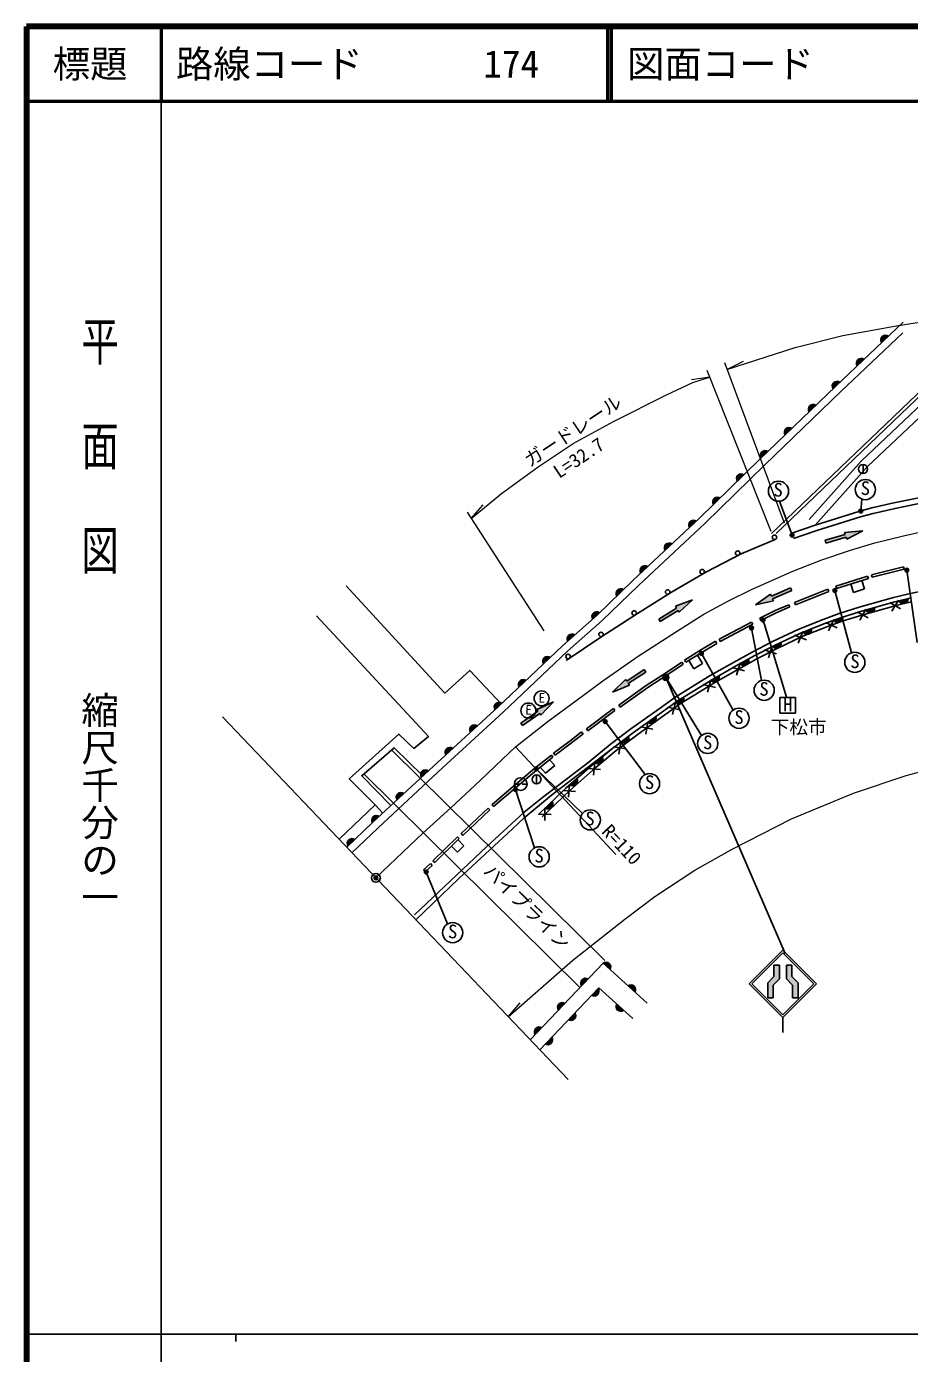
# Model space of a CAD drawing. Units: millimetres at full size, sheet at 1:1000; details may follow other scales. Extents: x 40000 to 680000, y 20000 to 380000.
# Drawn here: x 40000 to 158185, y 202409 to 380000 of the extents above; entities that cross this region are included whole.
import ezdxf
from ezdxf.enums import TextEntityAlignment as Align

# ---------------------------------------------------------------- set-up
doc = ezdxf.new("R2010")
doc.units = ezdxf.units.MM
doc.header["$LTSCALE"] = 1000
doc.header["$PDMODE"] = 32
doc.header["$PDSIZE"] = 500
doc.linetypes.add('CHAIN', pattern=[18.5, 12, -1.5, 3.5, -1.5])
for name, color, linetype, lineweight in [('M-BGD', 7, 'Continuous', 25), ('M-BGD-EXST', 7, 'Continuous', 25), ('M-BMK', 2, 'CHAIN', 13), ('M-BMK-OTRS', 5, 'Continuous', 25), ('M-BMK-SRVR', 3, 'Continuous', 25), ('M-STR-HTXT', 7, 'Continuous', 13), ('M-STR-STRC', 7, 'Continuous', 25), ('M-TTL', 2, 'Continuous', 140), ('M-TTL-BAND', 7, 'Continuous', 25), ('M-TTL-LINE', 7, 'Continuous', 50)]:
    doc.layers.add(name, color=color, linetype=linetype, lineweight=lineweight)
for name, color, linetype in [('M-BMK-HTXT', 7, 'Continuous'), ('M-OTRS', 6, 'Continuous'), ('M-TTL-TXT', 7, 'Continuous')]:
    doc.layers.add(name, color=color, linetype=linetype)
doc.styles.add('@ＭＳ ゴシック', font='')
doc.styles.add('ＭＳ ゴシック', font='')
doc.styles.get('@ＭＳ ゴシック').set_extended_font_data('@MS Gothic')
doc.styles.get('ＭＳ ゴシック').set_extended_font_data('MS Gothic')

msp = doc.modelspace()

# ---------------------------------------------------------------- hatches: boundary and pattern name
at = {"layer": 'M-BGD'}
for points in [[(154457, 337696), (155366, 338557, 0.84072)], [(151192, 334599), (152100, 335461, 0.84072)], [(147961, 331529), (148869, 332391, 0.84072)], [(144752, 328436), (145657, 329301, 0.84072)], [(141544, 325342), (142445, 326210, 0.84072)], [(138335, 322248), (139236, 323117, 0.84072)], [(135148, 319133), (136042, 320008, 0.84072)], [(131961, 316016), (132856, 316891, 0.84072)], [(128744, 312931), (129659, 313785, 0.84072)], [(125485, 309891), (126400, 310744, 0.84072)], [(122226, 306850), (123122, 307723, 0.84072)], [(119009, 303765), (119921, 304622, 0.84072)], [(153543, 302238), (152338, 301898, 0.84072)], [(157993, 303418), (156776, 303125, 0.84072)], [(115785, 300687), (116687, 301555, 0.84072)], [(149251, 300970), (148072, 300551, 0.84072)], [(112451, 297728), (113389, 298556, 0.84072)], [(145086, 299403), (143922, 298942, 0.84072)], [(140970, 297577), (139843, 297033, 0.84072)], [(109185, 294695), (110113, 295536, 0.84072)], [(136639, 295331), (135543, 294728, 0.84072)], [(132695, 293112), (131612, 292485, 0.84072)], [(105948, 291631), (106870, 292478, 0.84072)], [(102704, 288574), (103620, 289427, 0.84072)], [(127947, 290228), (126892, 289555, 0.84072)], [(99421, 285560), (100342, 286407, 0.84072)], [(124206, 287637), (123190, 286906, 0.84072)], [(120572, 285001), (119570, 284251, 0.84072)], [(96132, 282551), (97055, 283397, 0.84072)], [(117062, 282260), (116099, 281461, 0.84072)], [(92856, 279528), (93777, 280376, 0.84072)], [(113659, 279344), (112716, 278520, 0.84072)], [(89591, 276494), (90508, 277346, 0.84072)], [(110338, 276275), (109437, 275407, 0.84072)], [(86296, 273430), (87212, 274282, 0.84072)], [(83038, 270325), (83944, 271189, 0.84072)], [(117173, 254629), (118102, 253790, 0.84072)], [(114307, 251619), (115170, 252526, 0.84072)], [(116503, 251256), (115639, 250350, 0.84072)], [(120513, 251613), (121442, 250774, 0.84072)], [(111203, 248361), (112066, 249267, 0.84072)], [(119935, 248337), (119006, 249176, 0.84072)], [(113399, 247998), (112536, 247092, 0.84072)], [(108099, 245103), (108962, 246009, 0.84072)], [(110295, 244740), (109432, 243833, 0.84072)]]:
    msp.add_hatch(color=256, dxfattribs=at).paths.add_polyline_path(points)
at = {"layer": 'M-BGD-EXST'}
for points in [[(151435, 315040, 0.41421), (151774, 314940, 0.41421), (151874, 315279, 1)], [(142245, 311810, 0.41421), (142585, 311710, 0.41421), (142685, 312049, 1)], [(157626, 307134, 0.41421), (157965, 307034, 0.41421), (158065, 307373, 1)], [(147973, 304401, 0.41421), (148312, 304301, 0.41421), (148412, 304640, 1)], [(138362, 300427, 0.41421), (138701, 300327, 0.41421), (138801, 300666, 1)], [(136835, 299376, 0.41421), (137174, 299277, 0.41421), (137274, 299616, 1)], [(130115, 295980, 0.41421), (130454, 295880, 0.41421), (130554, 296220, 1)], [(125344, 292770, 0.41421), (125683, 292670, 0.41421), (125783, 293009, 1)], [(117233, 286864, 0.41421), (117572, 286764, 0.41421), (117672, 287104, 1)], [(108002, 280524, 0.41421), (108341, 280424, 0.41421), (108441, 280763, 1)], [(105233, 277762, 0.41421), (105572, 277662, 0.41421), (105672, 278001, 1)], [(93280, 266726, 0.41421), (93619, 266626, 0.41421), (93719, 266965, 1)]]:
    msp.add_hatch(color=256, dxfattribs=at).paths.add_polyline_path(points)
at = {"layer": 'M-STR-STRC'}
for points in [[(149589, 312038), (146894, 311239), (147007, 310857), (149702, 311657), (149780, 311393), (151944, 312529), (149511, 312301)], [(139700, 303762), (142271, 304899), (142432, 304536), (139861, 303399), (139972, 303147), (137588, 302611), (139589, 304014)], [(127006, 302179), (124621, 300691), (124831, 300354), (127216, 301842), (127362, 301608), (129145, 303279), (126860, 302412)], [(120334, 292396), (122689, 293932), (122906, 293599), (120551, 292063), (120701, 291833), (118434, 290921), (120183, 292627)], [(125901, 293104, 0.41421), (125349, 293227, 0.41421), (125226, 292674, 1)], [(108456, 288386), (106164, 286758), (106395, 286434), (108687, 288062), (108846, 287838), (110526, 289612), (108297, 288610)], [(140039, 252862), (140039, 254373), (140789, 254373), (140789, 252551), (139955, 251718), (139955, 250009), (139205, 250009), (139205, 252028)], [(141705, 254373), (142455, 254373), (142455, 252862), (143289, 252028), (143289, 250009), (142539, 250009), (142539, 251718), (141705, 252551)]]:
    msp.add_hatch(color=256, dxfattribs=at).paths.add_polyline_path(points)

# ---------------------------------------------------------------- linework, layer by layer
at = {"layer": 'M-BGD'}
for p, q in [((139739, 312134), (174262, 345252)), ((140355, 312134), (174878, 345252)), ((151975, 321378), (151975, 320178)), ((153099, 306632), (157390, 307709)), ((153179, 306312), (157470, 307389)), ((157390, 307709), (157470, 307389)), ((148314, 305081), (152587, 306450)), ((148415, 304767), (152688, 306136)), ((152173, 304730), (151813, 305855)), ((152587, 306450), (152688, 306136)), ((153099, 306632), (153179, 306312)), ((142800, 302910), (147255, 304680)), ((142922, 302603), (147377, 304373)), ((147255, 304680), (147377, 304373)), ((148314, 305081), (148415, 304767)), ((150698, 304258), (150338, 305383)), ((150698, 304258), (152173, 304730)), ((142044, 302620), (142174, 302317)), ((142800, 302910), (142922, 302603)), ((151520, 300529), (152351, 302012)), ((156995, 302052), (155539, 302930)), ((155828, 301763), (156706, 303219)), ((132703, 298003), (137055, 300291)), ((137055, 300291), (137208, 299999)), ((138158, 300823), (138304, 300527)), ((148486, 299529), (146943, 300243)), ((147358, 299115), (148071, 300658)), ((152677, 300855), (151194, 301686)), ((132857, 297711), (137208, 299999)), ((144383, 297931), (142805, 298564)), ((143278, 297458), (143910, 299036)), ((132219, 297719), (132388, 297435)), ((132703, 298003), (132857, 297711)), ((139316, 295496), (139823, 297119)), ((127695, 294942), (127881, 294670)), ((128079, 295212), (128251, 294931)), ((129315, 294047), (128630, 295163)), ((130492, 294769), (129807, 295885)), ((135052, 293174), (135521, 294808)), ((140381, 296054), (138758, 296561)), ((129315, 294047), (130492, 294769)), ((136103, 293756), (134469, 294226)), ((132202, 291520), (130552, 291931)), ((131172, 290901), (131583, 292550)), ((126486, 287910), (126851, 289570)), ((114947, 285988), (118566, 288736)), ((115147, 285726), (118765, 288473)), ((118566, 288736), (118765, 288473)), ((119275, 289179), (119468, 288912)), ((127498, 288558), (125838, 288923)), ((114947, 285988), (115147, 285726)), ((123854, 285982), (122176, 286258)), ((122877, 285281), (123153, 286958)), ((114300, 285590), (114504, 285330)), ((119277, 282616), (119531, 284297)), ((88891, 283172), (117402, 254982)), ((110256, 282470), (110460, 282211)), ((110557, 282736), (110756, 282472)), ((120245, 283329), (118564, 283583)), ((108751, 280861), (109445, 280093)), ((110713, 281095), (109445, 280093)), ((110020, 281863), (110713, 281095)), ((116819, 280553), (115127, 280719)), ((115890, 279790), (116056, 281482)), ((85143, 279974), (114070, 251371)), ((108265, 279833), (108265, 278633)), ((105311, 278615), (105941, 278615)), ((106361, 278615), (106991, 278615)), ((113465, 277638), (111769, 277747)), ((112562, 276844), (112672, 278541)), ((86658, 275844), (87693, 274730)), ((98158, 271991), (101770, 275398)), ((101770, 275398), (101997, 275158)), ((102302, 275842), (102517, 275591)), ((109359, 273722), (109391, 275421)), ((98385, 271751), (101997, 275158)), ((110225, 274556), (108525, 274588)), ((98158, 271991), (98385, 271751)), ((94406, 268335), (97694, 271557)), ((94637, 268099), (97925, 271322)), ((97670, 269502), (96886, 270303)), ((97670, 269502), (98544, 270359)), ((97694, 271557), (97925, 271322)), ((98544, 270359), (97759, 271160)), ((94406, 268335), (94637, 268099)), ((93157, 267134), (94058, 267971)), ((93157, 267134), (93382, 266892)), ((93382, 266892), (94283, 267730)), ((94058, 267971), (94283, 267730)), ((107418, 244388), (117173, 254629)), ((117173, 254629), (123091, 249285)), ((108690, 243054), (116595, 251353)), ((116595, 251353), (121146, 247243))]:
    msp.add_line(p, q, dxfattribs=at)
for points in [[(144743, 314014), (151732, 321848), (168061, 337264), (176262, 344815)], [(145571, 313281), (152560, 321115), (168889, 336530), (177090, 344082)], [(157353, 340442), (148327, 331882), (138130, 322049), (130144, 314238), (121206, 305898), (116389, 301221), (111752, 297125), (103134, 288968), (94416, 280979), (86326, 273459), (82861, 270157)], [(157285, 338999), (149018, 331159), (138826, 321332), (130835, 313515), (121895, 305173), (117068, 300487), (112427, 296387), (103815, 288236), (95095, 280244), (87012, 272731), (83551, 269433)], [(307833, 287512), (269229, 298458), (230494, 309448), (221232, 312132), (211309, 314699), (205770, 316139), (202386, 316921), (200012, 317325), (195895, 318032), (192965, 318335), (190035, 318637), (183428, 318960), (178177, 318931), (174267, 318873), (171408, 318610), (168316, 318319), (165427, 317969), (161459, 317327), (156111, 316237), (153154, 315570), (151414, 315093), (145571, 313281), (142432, 312185)], [(307628, 286790), (269024, 297736), (230287, 308727), (221034, 311408), (211120, 313973), (205591, 315410), (202238, 316185), (199885, 316586), (195793, 317288), (192888, 317589), (189979, 317889), (183412, 318210), (178184, 318181), (174307, 318123), (171478, 317863), (168396, 317573), (165532, 317226), (161594, 316589), (156269, 315504), (153336, 314842), (151624, 314373), (145806, 312569), (142679, 311477)], [(140226, 311359), (135659, 309427), (130926, 306981), (126354, 304295), (121781, 301449), (116888, 298283), (112235, 295156)], [(82788, 305139), (95985, 290781), (99331, 293827), (103554, 289365)], [(91923, 261111), (101551, 270225), (106608, 274845), (109056, 276806), (115330, 281602), (118106, 283907), (120905, 285998), (124347, 288479), (126890, 290291), (131529, 293138), (134626, 294903), (137133, 296289), (139856, 297717), (143367, 299367), (146626, 300660), (148764, 301445), (151449, 302271), (156055, 303569), (158113, 304064), (161531, 304772)], [(108521, 274525), (112195, 278064), (115719, 281145), (118478, 283435), (121260, 285514), (124696, 287991), (127221, 289790), (131835, 292621), (134919, 294380), (137417, 295761), (140123, 297179), (143605, 298817), (146840, 300099), (148956, 300877), (151618, 301695), (156206, 302988), (158244, 303478)], [(109041, 274250), (112703, 277776), (116206, 280839), (118942, 283111), (121703, 285175), (125133, 287646), (127635, 289429), (132217, 292241), (135286, 293991), (137773, 295365), (140457, 296772), (143903, 298393), (147108, 299663), (149196, 300431), (151830, 301241), (156396, 302527), (158407, 303011)], [(138158, 300823), (140188, 301823), (142044, 302620)], [(138304, 300527), (140326, 301523), (142174, 302317)], [(78827, 301138), (93796, 284974), (91854, 283379), (89837, 285309), (83191, 279327), (86658, 275844), (81828, 271241)], [(128079, 295212), (130356, 296610), (132219, 297719)], [(128251, 294931), (130527, 296328), (132388, 297435)], [(119275, 289179), (122959, 291829), (125675, 293564), (127695, 294942)], [(119468, 288912), (123144, 291556), (125857, 293288), (127881, 294670)], [(110557, 282736), (112917, 284509), (114300, 285590)], [(110756, 282472), (113117, 284247), (114504, 285330)], [(88779, 275739), (84862, 279734), (89226, 283458), (93052, 279711)], [(118478, 283435), (110278, 277122), (106574, 274052), (104372, 272002), (97865, 265978), (92114, 260448)], [(102302, 275842), (104881, 278056), (108056, 280733), (110256, 282470)], [(102517, 275591), (105095, 277804), (108265, 280477), (110460, 282211)]]:
    msp.add_lwpolyline(points, dxfattribs=at)
for centre, radius in [((151975, 320778), 600), ((140109, 311635), 300), ((135193, 309522), 300), ((130428, 307036), 300), ((125821, 304316), 300), ((121328, 301514), 300), ((116896, 298645), 300), ((112494, 295691), 300), ((106151, 278615), 840), ((108265, 279233), 600)]:
    msp.add_circle(centre, radius, dxfattribs=at)
for centre, start, end in [((154987, 338047), 53.37126, 213.589), ((151721, 334951), 53.37126, 213.589), ((148490, 331881), 53.3944, 213.61213), ((145280, 328789), 53.60802, 213.82576), ((142070, 325697), 53.84933, 214.06706), ((138862, 322604), 53.84933, 214.06706), ((135671, 319492), 54.2592, 214.47693), ((132485, 316375), 54.2592, 214.47693), ((129276, 313279), 52.90952, 213.12726), ((126017, 310238), 52.90952, 213.12726), ((122750, 307208), 54.16318, 214.38091), ((119540, 304114), 53.13662, 213.35435), ((152911, 302173), 205.63173, 5.84947), ((157359, 303378), 203.41165, 3.62939), ((116311, 301042), 53.75441, 213.97214), ((148625, 300864), 209.42686, 9.64459), ((112993, 298060), 51.34852, 211.56625), ((144464, 299274), 211.51389, 11.73162), ((140359, 297403), 215.70118, 15.91891), ((109722, 295035), 52.06445, 212.28218), ((136038, 295125), 218.68944, 18.90717), ((132099, 292893), 219.97144, 20.18917), ((106483, 291974), 52.45838, 212.67611), ((103237, 288921), 52.8544, 213.07213), ((127361, 289984), 222.39609, 22.61382), ((99955, 285903), 52.48924, 212.70697), ((123634, 287360), 225.66982, 25.88755), ((120006, 284714), 226.66748, 26.88521), ((96667, 282893), 52.39412, 212.61185), ((116511, 281945), 229.58423, 29.80196), ((93391, 279872), 52.52086, 212.73859), ((113116, 279014), 231.05993, 31.27766), ((90124, 276840), 52.8014, 213.01914), ((109812, 275920), 233.81311, 34.03084), ((86828, 273776), 52.81362, 213.03135), ((83566, 270678), 53.51227, 213.73), ((117564, 254128), 327.80769, 128.02542), ((114817, 251997), 56.28302, 216.50075), ((115992, 250878), 236.28302, 36.50075), ((120904, 251112), 327.80769, 128.02542), ((111713, 248739), 56.28302, 216.50075), ((119543, 248838), 147.80769, 308.02542), ((112888, 247620), 236.28302, 36.50075), ((108610, 245481), 56.28302, 216.50075), ((109784, 244362), 236.28302, 36.50075)]:
    msp.add_arc(centre, 635, start, end, dxfattribs=at)
at = {"layer": 'M-BGD-EXST'}
for p, q in [((142465, 311929), (140810, 316467)), ((151655, 315159), (151806, 316758)), ((157845, 307253), (159230, 297548)), ((148193, 304520), (150410, 296180)), ((138581, 300547), (141721, 290240)), ((137055, 299496), (138364, 292464)), ((130335, 296100), (134586, 288522)), ((125564, 292889), (130340, 285114)), ((142924, 290206), (140824, 290206)), ((140824, 290206), (140824, 288106)), ((142924, 288106), (142924, 290206)), ((140824, 288106), (142924, 288106)), ((117453, 286984), (122789, 279873)), ((108222, 280644), (114430, 274688)), ((105453, 277881), (108007, 270079)), ((93499, 266846), (96351, 259892))]:
    msp.add_line(p, q, dxfattribs=at)
for centre, radius in [((140657, 317808), 1350), ((152274, 318024), 1350), ((151655, 315159), 250), ((142465, 311929), 250), ((157845, 307253), 250), ((148193, 304520), 250), ((138581, 300547), 250), ((137055, 299496), 250), ((130335, 296100), 250), ((150866, 294910), 1350), ((125564, 292889), 250), ((138740, 291167), 1350), ((108940, 290081), 1000), ((107173, 288459), 1000), ((135371, 287424), 1350), ((117453, 286984), 250), ((131179, 284056), 1350), ((108222, 280644), 250), ((123394, 278666), 1350), ((105453, 277881), 250), ((115463, 273819), 1350), ((108615, 268874), 1350), ((93499, 266846), 250), ((97038, 258729), 1350)]:
    msp.add_circle(centre, radius, dxfattribs=at)
at = {"layer": 'M-BMK'}
msp.add_lwpolyline([(86760, 266065), (93058, 272057), (96811, 275425), (100720, 279071), (103645, 281916), (105438, 283591), (109845, 287021), (113705, 289904), (117148, 292429), (121862, 295718), (127018, 299055), (130652, 301362), (133942, 303128), (137036, 304650), (142567, 307120), (146452, 308637), (150292, 309923), (153533, 310911), (157379, 311857), (162391, 312963)], dxfattribs=at)
at = {"layer": 'M-BMK-OTRS'}
msp.add_line((66238, 287600), (112490, 239066), dxfattribs=at)
at = {"layer": 'M-BMK-SRVR'}
msp.add_circle((86760, 266065), 600, dxfattribs=at)
at = {"layer": 'M-OTRS'}
msp.add_point((86760, 266065), dxfattribs=at)
msp.add_point((86760, 266065), dxfattribs=at)
at = {"layer": 'M-STR-HTXT'}
for p, q in [((131068, 334022), (139626, 312476)), ((133407, 335050), (141428, 313594)), ((133757, 334113), (135949, 335219)), ((131438, 333092), (129012, 332716)), ((98962, 314988), (109227, 299132)), ((99505, 314149), (101125, 315993)), ((118884, 269210), (105438, 283591)), ((104483, 247469), (106055, 249354))]:
    msp.add_line(p, q, dxfattribs=at)
for points in [[(133757, 334113), (142895, 337041), (149245, 338654), (156167, 339902), (162516, 340942), (167461, 341410), (172977, 341618), (181201, 341514), (188327, 341029), (196381, 339859), (205279, 337987), (216897, 334355), (229946, 330528), (243847, 326322), (258307, 321953), (280815, 315229)], [(99505, 314149), (103560, 317517), (108499, 321064), (113190, 324189), (118550, 327141), (125662, 330715), (129194, 332371), (131438, 333092)], [(104483, 247469), (113123, 255025), (120085, 260515), (124119, 263579), (129437, 267081), (134443, 269894), (142389, 273959), (150711, 277398), (157729, 279741), (163762, 281389), (170760, 282916), (180333, 284268), (189452, 284883), (198647, 284764), (207533, 284036), (216921, 282350), (223507, 280622), (241814, 275267), (266883, 267999), (383915, 233775)]]:
    msp.add_lwpolyline(points, dxfattribs=at)
at = {"layer": 'M-STR-STRC'}
for p, q in [((146894, 311239), (149589, 312038)), ((147007, 310857), (146894, 311239)), ((147007, 310857), (149702, 311657)), ((149511, 312301), (151944, 312529)), ((149511, 312301), (149589, 312038)), ((149702, 311657), (149780, 311393)), ((151944, 312529), (149780, 311393)), ((139589, 304014), (137588, 302611)), ((139589, 304014), (139700, 303762)), ((142271, 304899), (139700, 303762)), ((142432, 304536), (139861, 303399)), ((142432, 304536), (142271, 304899)), ((124621, 300691), (127006, 302179)), ((126860, 302412), (129145, 303279)), ((126860, 302412), (127006, 302179)), ((129145, 303279), (127362, 301608)), ((137588, 302611), (139972, 303147)), ((139861, 303399), (139972, 303147)), ((124831, 300354), (124621, 300691)), ((124831, 300354), (127216, 301842)), ((127216, 301842), (127362, 301608)), ((122689, 293932), (120334, 292396)), ((122906, 293599), (120551, 292063)), ((122906, 293599), (122689, 293932)), ((120183, 292627), (118434, 290921)), ((118434, 290921), (120701, 291833)), ((120183, 292627), (120334, 292396)), ((120551, 292063), (120701, 291833)), ((125564, 292889), (141547, 255954)), ((108297, 288610), (110526, 289612)), ((110526, 289612), (108846, 287838)), ((106164, 286758), (108456, 288386)), ((106395, 286434), (108687, 288062)), ((108297, 288610), (108456, 288386)), ((108687, 288062), (108846, 287838)), ((106395, 286434), (106164, 286758)), ((136748, 251873), (141248, 256373)), ((137101, 251873), (141248, 256020)), ((145748, 251873), (141248, 256373)), ((145394, 251873), (141248, 256020)), ((140039, 254373), (140039, 252862)), ((140039, 254373), (140789, 254373)), ((140789, 254373), (140789, 252551)), ((141705, 254373), (141705, 252551)), ((141705, 254373), (142455, 254373)), ((142455, 254373), (142455, 252862)), ((139205, 252028), (140039, 252862)), ((139955, 251718), (140789, 252551)), ((142539, 251718), (141705, 252551)), ((143289, 252028), (142455, 252862)), ((136748, 251873), (141248, 247373)), ((137101, 251873), (141248, 247726)), ((139205, 252028), (139205, 250009)), ((139955, 251718), (139955, 250009)), ((141248, 247726), (145394, 251873)), ((141248, 247373), (145748, 251873)), ((142539, 251718), (142539, 250009)), ((143289, 252028), (143289, 250009)), ((139205, 250009), (139955, 250009)), ((142539, 250009), (143289, 250009)), ((141248, 247373), (141248, 245373))]:
    msp.add_line(p, q, dxfattribs=at)
msp.add_circle((125564, 292889), 400, dxfattribs=at)
at = {"layer": 'M-TTL'}
for p, q in [((40000, 380000), (40000, 20000)), ((680000, 380000), (40000, 380000))]:
    msp.add_line(p, q, dxfattribs=at)
at = {"layer": 'M-TTL-BAND'}
for p, q in [((58000, 370000), (58000, 20000)), ((40000, 205000), (579000, 205000)), ((68000, 205000), (68000, 204000))]:
    msp.add_line(p, q, dxfattribs=at)
at = {"layer": 'M-TTL-LINE'}
for p, q in [((58000, 380000), (58000, 370000)), ((117750, 380000), (117750, 370000)), ((118250, 380000), (118250, 370000)), ((40000, 370000), (680000, 370000))]:
    msp.add_line(p, q, dxfattribs=at)

# ---------------------------------------------------------------- texts
at = {"layer": 'M-BGD-EXST', "style": 'ＭＳ ゴシック'}
for s, height, p in [('S', 1833, (139953, 316559)), ('S', 1833, (151623, 316768)), ('S', 1833, (150231, 293598)), ('S', 1833, (138059, 289903)), ('E', 1320, (108502, 289113)), ('E', 1320, (106734, 287520)), ('S', 1833, (134714, 286131)), ('S', 1833, (130515, 282748)), ('S', 1833, (122737, 277420)), ('S', 1833, (114765, 272559)), ('S', 1833, (107960, 267582)), ('S', 1833, (96382, 257437))]:
    msp.add_text(s, height=height, rotation=358.508, dxfattribs=at).set_placement(p, align=Align.BOTTOM_LEFT)
for s, p in [('H', (141277, 287798)), ('下松市', (139611, 284781))]:
    msp.add_text(s, height=1833, dxfattribs=at).set_placement(p, align=Align.BOTTOM_LEFT)
at = {"layer": 'M-BMK-HTXT', "style": 'ＭＳ ゴシック'}
msp.add_text('パイプライン', height=1833, rotation=315.389, dxfattribs=at).set_placement((100637, 266419), align=Align.BOTTOM_LEFT)
at = {"layer": 'M-STR-HTXT', "style": 'ＭＳ ゴシック'}
for s, rotation, p in [('ガードレール', 33.674, (107685, 320521)), ('L=32.7', 33.674, (111613, 318988)), ('R=110', 313.073, (116472, 271789))]:
    msp.add_text(s, height=1833, rotation=rotation, dxfattribs=at).set_placement(p, align=Align.BOTTOM_LEFT)
at = {"layer": 'M-TTL-BAND', "style": '@ＭＳ ゴシック', "width": 1.4}
msp.add_text('平  面  図', height=3666, rotation=270, dxfattribs=at).set_placement((49777, 306475), align=Align.MIDDLE_RIGHT)
at = {"layer": 'M-TTL-BAND', "style": '@ＭＳ ゴシック'}
msp.add_text('縮尺千分の一', height=3666, rotation=270, dxfattribs=at).set_placement((49777, 261030), align=Align.MIDDLE_RIGHT)
at = {"layer": 'M-TTL-TXT', "style": 'ＭＳ ゴシック'}
msp.add_text('標題', height=3666, dxfattribs=at).set_placement((48500, 375000), align=Align.MIDDLE_CENTER)
for s, p in [('路線コード', (60000, 375000)), ('174', (101142, 375000)), ('図面コード', (120380, 375000))]:
    msp.add_text(s, height=3666, dxfattribs=at).set_placement(p, align=Align.MIDDLE_LEFT)

doc.saveas('drawing.dxf')
